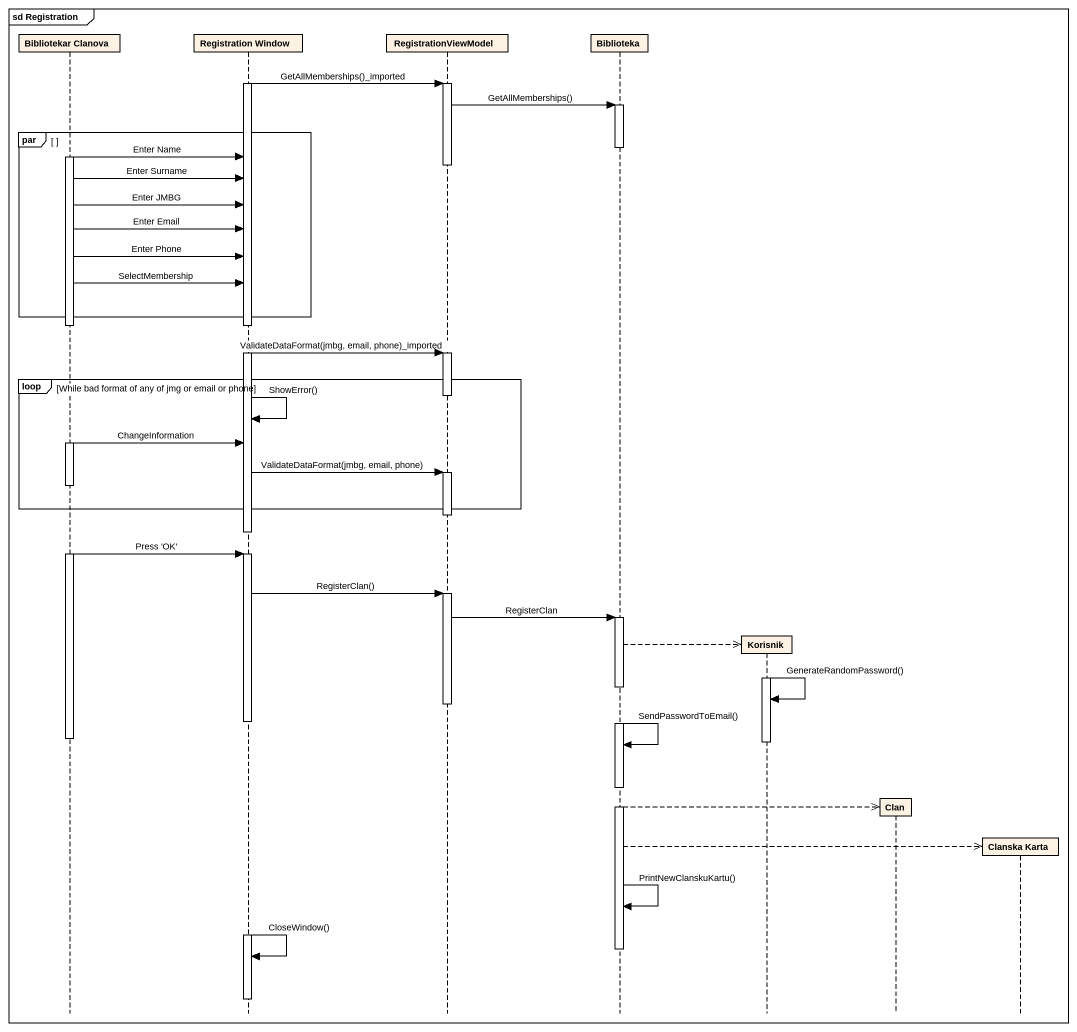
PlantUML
@startuml
mainframe sd Registration
hide footbox
participant "Bibliotekar Clanova" as Bibliotekar_Clanova
participant "Registration Window" as Registration_Window
participant RegistrationViewModel
participant Biblioteka
participant Korisnik
participant Clan
participant "Clanska Karta" as Clanska_Karta

activate Registration_Window
Registration_Window -> RegistrationViewModel : GetAllMemberships()_imported
activate RegistrationViewModel
RegistrationViewModel -> Biblioteka : GetAllMemberships()
activate Biblioteka
par
  deactivate Biblioteka
  activate Bibliotekar_Clanova
  Bibliotekar_Clanova -> Registration_Window : Enter Name
  deactivate RegistrationViewModel
  Bibliotekar_Clanova -> Registration_Window : Enter Surname
  Bibliotekar_Clanova -> Registration_Window : Enter JMBG
  Bibliotekar_Clanova -> Registration_Window : Enter Email
  Bibliotekar_Clanova -> Registration_Window : Enter Phone
  Bibliotekar_Clanova -> Registration_Window : SelectMembership
end
deactivate Bibliotekar_Clanova
Registration_Window -> RegistrationViewModel : ValidateDataFormat(jmbg, email, phone)_imported
activate RegistrationViewModel
loop While bad format of any of jmg or email or phone
  deactivate RegistrationViewModel
  Registration_Window -> Registration_Window : ShowError()
  activate Bibliotekar_Clanova
  Bibliotekar_Clanova -> Registration_Window : ChangeInformation
  Registration_Window -> RegistrationViewModel : ValidateDataFormat(jmbg, email, phone)
  activate RegistrationViewModel
end
deactivate RegistrationViewModel
deactivate Registration_Window
Bibliotekar_Clanova -> Registration_Window : Press 'OK'
activate Registration_Window
Registration_Window -> RegistrationViewModel : RegisterClan()
activate RegistrationViewModel
RegistrationViewModel -> Biblioteka : RegisterClan
activate Biblioteka
Biblioteka -->> Korisnik **
activate Korisnik
deactivate Biblioteka
Korisnik -> Korisnik : GenerateRandomPassword()
deactivate RegistrationViewModel
deactivate Registration_Window
activate Biblioteka
deactivate Bibliotekar_Clanova
deactivate Korisnik
Biblioteka -> Biblioteka : SendPasswordToEmail()
Biblioteka -->> Clan **
Biblioteka -->> Clanska_Karta **
Biblioteka -> Biblioteka : PrintNewClanskuKartu()
activate Registration_Window
deactivate Biblioteka
Registration_Window -> Registration_Window : CloseWindow()
deactivate Registration_Window
@enduml
